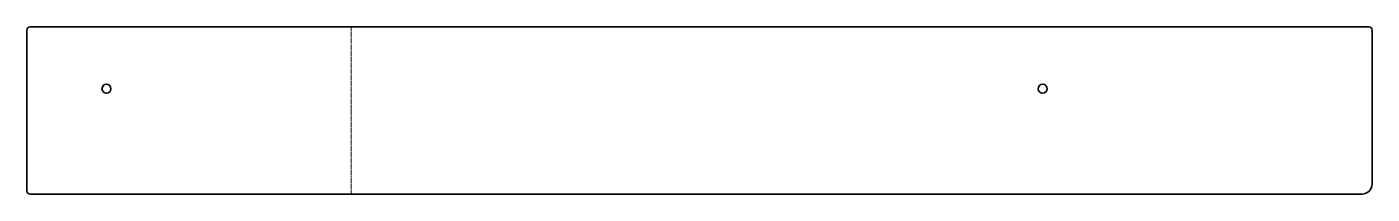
# Model space of a CAD drawing. Header units: inches. Extents: x 0 to 807, y 0 to 100.
import ezdxf

# ---------------------------------------------------------------- set-up
doc = ezdxf.new("R2010")
doc.units = ezdxf.units.IN
doc.header["$MEASUREMENT"] = 0
doc.linetypes.add('Chain', pattern=[13.68, 9.12, -1.14, 2.28, -1.14])
doc.layers.add('SIMUMAK Bend Centerline (ISO)', color=7, linetype='Chain', lineweight=9)
doc.layers.add('SIMUMAK Visible (ISO)', color=7, linetype='Continuous', lineweight=35)

# ---------------------------------------------------------------- blocks, each defined once
blk = doc.blocks.new('PTM-03-EMLAF01')
at = {"layer": 'SIMUMAK Bend Centerline (ISO)', "ltscale": 0.263158}
blk.add_line((194.41, 100), (194.41, 0), dxfattribs=at)
at = {"layer": 'SIMUMAK Visible (ISO)'}
for p, q in [((0, 98), (0, 2)), ((2, 100), (804.6, 100)), ((806.6, 6), (806.6, 98)), ((800.6, 0), (2, 0))]:
    blk.add_line(p, q, dxfattribs=at)
for centre in [(47.72, 63), (609.1, 63)]:
    blk.add_circle(centre, 2.7, dxfattribs=at)
at = {"layer": 'SIMUMAK Visible (ISO)', "extrusion": (0, 0, -1)}
for centre, radius, start, end in [((-2, 98), 2, 360, 90), ((-804.6, 98), 2, 90, 180), ((-2, 2), 2, 270, 0), ((-800.6, 6), 6, 180, 270)]:
    blk.add_arc(centre, radius, start, end, dxfattribs=at)

msp = doc.modelspace()

# ---------------------------------------------------------------- block references
msp.add_blockref('PTM-03-EMLAF01', (0, 0))

doc.saveas('drawing.dxf')
